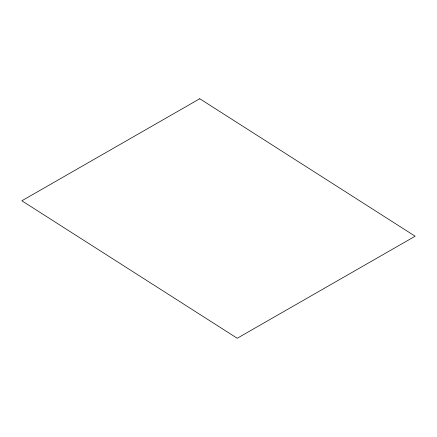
<?xml version="1.0" encoding="UTF-8"?>
<svg xmlns="http://www.w3.org/2000/svg" width="437" height="437" viewBox="0 0 437 437"><rect width="100%" height="100%" fill="white"/><g stroke="black" fill="none" stroke-linecap="round" stroke-linejoin="round"><path stroke-width="0.66" d="M199.758 98.74L21.85 200.78L237.242 338.26L415.15 236.22L199.758 98.74"/></g></svg>
